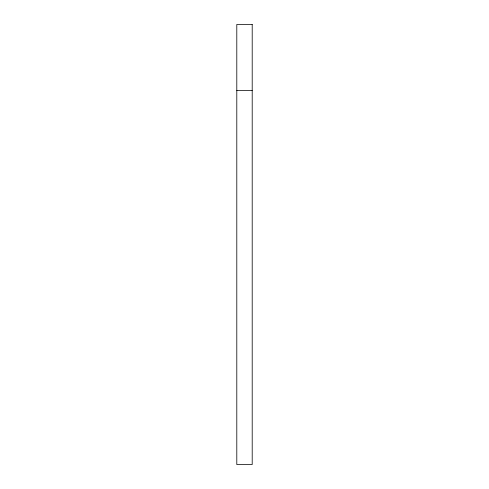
<?xml version="1.0" encoding="UTF-8"?>
<svg xmlns="http://www.w3.org/2000/svg" width="489" height="489" viewBox="0 0 489 489"><rect width="100%" height="100%" fill="white"/><g stroke="black" fill="none" stroke-linecap="round" stroke-linejoin="round"><path stroke-width="0.73" d="M236.798 90.465L252.202 90.465M252.202 24.45L236.798 24.45L236.798 464.55L252.202 464.55L252.202 24.45"/></g></svg>
